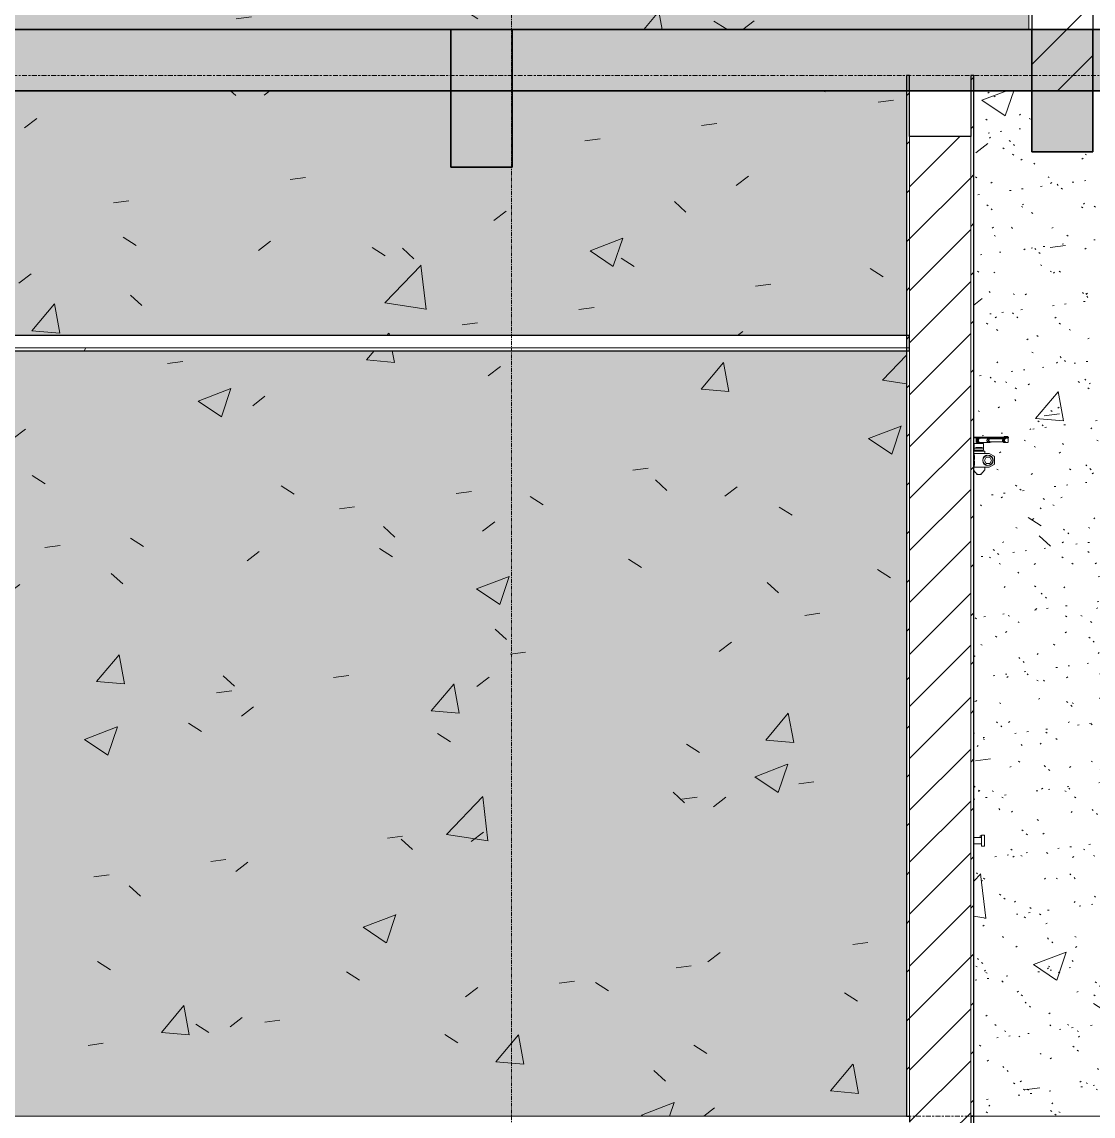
# Model space of a CAD drawing. Header units: millimetres. Extents: x 1240 to 198004, y -7796 to 35300.
# Drawn here: x 166264 to 169764, y 26000 to 29575 of the extents above; entities that cross this region are included whole.
import ezdxf

# ---------------------------------------------------------------- set-up
doc = ezdxf.new("R2010")
doc.units = ezdxf.units.MM
doc.linetypes.add('Centre', pattern=[31.75, 6.35, -4.7625, 15.875, -4.7625])
doc.linetypes.add('Grid Line', pattern=[22.225, 12.7, -3.175, 3.175, -3.175])
for name, color, linetype, lineweight in [('0-2', 50, 'Continuous', 5), ('A-CLNG', 13, 'Continuous', 9), ('A-CLNG-1', 13, 'Continuous', 25), ('A-CLNG-PATT-1', 13, 'Continuous', 9), ('A-DOOR', 31, 'Continuous', 9), ('A-FLOR-1', 10, 'Continuous', 35), ('A-FLOR-LEVL-2', 51, 'Centre', 9), ('A-FLOR-PATT-1', 7, 'Continuous', 9), ('A-WALL', 113, 'Continuous', 9), ('A-WALL-1', 113, 'Continuous', 25), ('A-WALL-PATT-4', 111, 'Continuous', 9), ('I-WALL', 2, 'Continuous', 9), ('I-WALL-2', 2, 'Continuous', 25), ('S-BEAM-1', 12, 'Continuous', 5), ('S-BEAM-2', 10, 'Continuous', 35), ('S-GRID-1', 1, 'Grid Line', 9)]:
    doc.layers.add(name, color=color, linetype=linetype, lineweight=lineweight)
pattern_1 = [(45, (196301.1, 0), (-84.8528, 84.8528), [])]
pattern_2 = [(50, (196301.1, 0), (1093.104, -95.634), [114.3, -1257.3]), (355, (196301.1, 0), (-211.457, 1146.34), [91.44, -1005.84]), (100.451, (196392.2, -8), (881.656, 1050.7), [97.14, -1068.54]), (46.184, (196301.1, 304.8), (1626.475, -252.257), [171.45, -1885.95]), (96.636, (196436.6, 283.8), (1424.416, 1484.565), [145.71, -1602.81]), (351.184, (196301.1, 304.8), (1424.43, 1484.55), [137.16, -1508.76]), (21, (196453.5, 228.6), (909.686, -613.591), [114.3, -1257.3]), (326, (196453.5, 228.6), (370.812, 1105.13), [91.44, -1005.84]), (71.451, (196529.3, 177.5), (1280.503, 491.528), [97.14, -1068.54]), (37.5, (196301.1, 0), (18.5313, 507.3303), [50.292, -943.356, 50.292, -970.788, -1009.65]), (37.5, (196301.1, 0), (18.5313, 507.3303), [-2014.728, 50.292, -959.358]), (7.5, (196301.1, 0), (400.918, 601.0836), [50.292, -531.876, 50.292, -920.496, -384.81]), (7.5, (196301.1, 0), (400.918, 601.0836), [-1552.956, 50.292, -334.518]), (327.5, (195961.25, 0), (813.545, -34.3737), [50.292, -330.708, 50.292, -1138.428, -1577.34]), (327.5, (195961.25, 0), (813.545, -34.3737), [-1569.72, 50.292, -1527.048]), (317.5, (195808.85, 0), (888.775, 152.56), [50.292, -445.008, 50.292, -739.14, -1120.14]), (317.5, (195808.85, 0), (888.775, 152.56), [-1284.732, 50.292, -1069.848])]
pattern_3 = [(37.5, (196301.1, 0), (-4.79953, 146.8239), [5.029, -110.795, 5.029, -124.511, -123.825]), (37.5, (196301.1, 0), (-4.79953, 146.8239), [-245.364, 5.029, -118.796]), (7.5, (196301.1, 0), (134.8574, 215.0472), [5.029, -57.455, 5.029, -99.365, -40.005]), (7.5, (196301.1, 0), (134.8574, 215.0472), [-166.878, 5.029, -34.976]), (327.5, (196207.37, 0), (237.29776, 0.4316), [5.029, -33.071, 5.029, -132.131, -179.07]), (327.5, (196207.37, 0), (237.29776, 0.4316), [-175.26, 5.029, -174.041]), (317.5, (196207.37, 0), (229.0671, 66.8792), [5.029, -14.021, 5.029, -84.887, -102.87]), (317.5, (196207.37, 0), (229.0671, 66.8792), [-108.966, 5.029, -97.841])]
pattern_4 = [(45, (196301.1, 0), (-79.5495, 79.5495), [])]

# ---------------------------------------------------------------- blocks, each defined once
blk = doc.blocks.new('NCV_TKTC_KET CAU_rvt-2-TKCS_MẶT ĐỨNG NỘI KHU 2')
at = {"layer": 'A-FLOR-PATT-1'}
blk.add_hatch(color=256, dxfattribs=at).paths.add_polyline_path([(-23337.4, 29350), (-23337.4, 29550), (-33537.4, 29550), (-33537.4, 29350), (-23540.7, 29350)])
at = {"layer": 'S-BEAM-1'}
for points in [[(-28435.3, 29100), (-28435.3, 29550), (-28635.3, 29550), (-28635.3, 29100)], [(-26537.4, 29150), (-26537.4, 29550), (-26737.4, 29550), (-26737.4, 29150)]]:
    blk.add_hatch(color=256, dxfattribs=at).paths.add_polyline_path(points)
at = {"layer": 'A-FLOR-1'}
for p, q in [((-23337.4, 29550), (-33537.4, 29550)), ((-33537.4, 29350), (-23337.4, 29350))]:
    blk.add_line(p, q, dxfattribs=at)
at = {"layer": 'S-BEAM-2'}
for p, q in [((-28435.3, 29550), (-28635.3, 29550)), ((-28635.3, 29550), (-28635.3, 29100)), ((-28435.3, 29100), (-28435.3, 29550)), ((-26537.4, 29550), (-26737.4, 29550)), ((-26737.4, 29550), (-26737.4, 29150)), ((-26537.4, 29150), (-26537.4, 29550)), ((-26737.4, 29150), (-26537.4, 29150)), ((-28635.3, 29100), (-28435.3, 29100))]:
    blk.add_line(p, q, dxfattribs=at)
blk = doc.blocks.new('FD_01 - FD_01-1200x2200mm-V374-TKCS_MẶT ĐỨNG NỘI KHU 2')
at = {"layer": 'A-DOOR'}
for p, q in [((-26926.9, 11218.5), (-26901.6, 11218.5)), ((-26926.9, 11215.5), (-26901.6, 11215.5)), ((-26895.4, 11198), (-26925.4, 11198)), ((-26925.4, 11184.6), (-26925.4, 11192.9)), ((-26915.5, 11198), (-26921.3, 11198)), ((-26918.5, 11214), (-26918.5, 11201)), ((-26916.4, 11214.5), (-26918.4, 11214.5)), ((-26918.4, 11214.5), (-26916.4, 11214.5)), ((-26917.7, 11214), (-26914.3, 11214)), ((-26914.3, 11201), (-26917.7, 11201)), ((-26850.4, 11214.5), (-26916.4, 11214.5)), ((-26916, 11214), (-26916, 11198)), ((-26909, 11198), (-26916, 11198)), ((-26916, 11198), (-26915.8, 11198)), ((-26914.8, 11214), (-26914.8, 11197.7)), ((-26914.4, 11198), (-26914.8, 11198)), ((-26914.8, 11198), (-26909.3, 11198)), ((-26914.3, 11214), (-26912.4, 11214)), ((-26914.3, 11214), (-26914.3, 11201)), ((-26912.4, 11201), (-26914.3, 11201)), ((-26912.6, 11214), (-26913.9, 11214)), ((-26913.9, 11201), (-26912.6, 11201)), ((-26913.8, 11214), (-26912.6, 11214)), ((-26912.6, 11214), (-26912.6, 11201)), ((-26912.6, 11214), (-26908.6, 11214)), ((-26912.6, 11214), (-26912.6, 11201)), ((-26908.6, 11201), (-26912.6, 11201)), ((-26912.4, 11214), (-26910.4, 11214)), ((-26910.4, 11201), (-26912.4, 11201)), ((-26909.3, 11198), (-26906.1, 11198)), ((-26905, 11198), (-26909, 11198)), ((-26906.6, 11198), (-26905.7, 11198)), ((-26906.1, 11198), (-26906.6, 11198)), ((-26906.2, 11197.7), (-26906.2, 11200.7)), ((-26905.4, 11200.5), (-26877.3, 11200.5)), ((-26899.6, 11198), (-26905.4, 11198)), ((-26905.1, 11198), (-26905, 11198)), ((-26905, 11198), (-26905, 11200.7)), ((-26901.6, 11218.5), (-26900.4, 11218.5)), ((-26901.6, 11215.5), (-26900.4, 11215.5)), ((-26900.9, 11218.5), (-26901.5, 11218.5)), ((-26901.5, 11218.5), (-26900.9, 11218.5)), ((-26901.5, 11215.5), (-26900.9, 11215.5)), ((-26900.9, 11215.5), (-26901.5, 11215.5)), ((-26900.4, 11218.5), (-26874.8, 11218.5)), ((-26900.4, 11215.5), (-26874.8, 11215.5)), ((-26895.4, 11192.9), (-26895.4, 11184.6)), ((-26872.6, 11213.5), (-26877.3, 11213.5)), ((-26877.3, 11201.5), (-26872.6, 11201.5)), ((-26874.8, 11218.5), (-26873.8, 11218.5)), ((-26874.8, 11215.5), (-26873.8, 11215.5)), ((-26873.8, 11218.5), (-26823.2, 11218.5)), ((-26873.8, 11215.5), (-26823.2, 11215.5)), ((-26822.6, 11212.5), (-26872.6, 11212.5)), ((-26872.6, 11202.5), (-26822.6, 11202.5)), ((-26850.4, 11214.5), (-26848.4, 11214.5)), ((-26848.4, 11214.5), (-26850.4, 11214.5)), ((-26830.3, 11211.5), (-26828.4, 11211.5)), ((-26830.3, 11203.5), (-26830.3, 11211.5)), ((-26828.4, 11203.5), (-26830.3, 11203.5)), ((-26828.6, 11214.5), (-26827, 11214.5)), ((-26827, 11200.5), (-26828.6, 11200.5)), ((-26828.4, 11211.5), (-26828.1, 11211.5)), ((-26828.1, 11203.5), (-26828.4, 11203.5)), ((-26827.6, 11214.5), (-26827.6, 11200.5)), ((-26827, 11214.5), (-26827.6, 11214.5)), ((-26827.6, 11214.5), (-26819.4, 11214.5)), ((-26827.1, 11220.3), (-26827.1, 11218.5)), ((-26827.1, 11220.3), (-26815.1, 11220.3)), ((-26815.1, 11220.3), (-26827.1, 11220.3)), ((-26827, 11200.5), (-26827, 11214.5)), ((-26819.4, 11200.5), (-26827, 11200.5)), ((-26826.4, 11211.5), (-26826.4, 11209.5)), ((-26826.4, 11207.2), (-26826.4, 11204.8)), ((-26826.1, 11215.5), (-26826.1, 11214.5)), ((-26821.1, 11218.5), (-26823.6, 11218.5)), ((-26823.6, 11218.5), (-26821.1, 11218.5)), ((-26823.6, 11215.5), (-26821.1, 11215.5)), ((-26821.1, 11215.5), (-26823.6, 11215.5)), ((-26823.6, 11215.5), (-26821.1, 11215.5)), ((-26821.1, 11215.5), (-26823.6, 11215.5)), ((-26823.2, 11218.5), (-26821.6, 11218.5)), ((-26821.6, 11218.5), (-26823.2, 11218.5)), ((-26821.6, 11215.5), (-26823.2, 11215.5)), ((-26823.2, 11215.5), (-26821.6, 11215.5)), ((-26822.7, 11218.5), (-26821.1, 11218.5)), ((-26821.1, 11218.5), (-26822.7, 11218.5)), ((-26821.6, 11218.5), (-26813.9, 11218.5)), ((-26821.6, 11215.5), (-26813.9, 11215.5)), ((-26819.4, 11214.5), (-26815.2, 11214.5)), ((-26815.4, 11200.5), (-26819.4, 11200.5)), ((-26816.1, 11214.5), (-26816.1, 11215.5)), ((-26815.1, 11218.5), (-26815.1, 11220.3)), ((-26814.6, 11200.5), (-26814.6, 11214.5)), ((-26813.9, 11218.5), (-26813.9, 11218.5)), ((-26813.9, 11215.5), (-26813.9, 11215.5)), ((-26813.5, 11215.5), (-26813.5, 11218.5)), ((-26926.9, 11172), (-26904.9, 11172)), ((-26923.8, 11165), (-26926.9, 11165)), ((-26925.6, 11123), (-26925.6, 11162)), ((-26925.4, 11176), (-26925.4, 11182)), ((-26925.4, 11182), (-26910.4, 11182)), ((-26910.4, 11176), (-26925.4, 11176)), ((-26925.3, 11165), (-26924.3, 11165)), ((-26924.3, 11165), (-26921.3, 11165)), ((-26921.3, 11165), (-26877.1, 11165)), ((-26920, 11184), (-26917.3, 11184)), ((-26920, 11184), (-26920, 11182)), ((-26920, 11176), (-26920, 11174)), ((-26918.6, 11174), (-26920, 11174)), ((-26918.9, 11174), (-26918.9, 11172)), ((-26918.6, 11174), (-26918.9, 11174)), ((-26918.9, 11174), (-26916.3, 11174)), ((-26912.3, 11174), (-26918.6, 11174)), ((-26917.3, 11174), (-26918.6, 11174)), ((-26917.3, 11184), (-26907.2, 11184)), ((-26917.3, 11184), (-26917.3, 11182)), ((-26917.3, 11176), (-26917.3, 11174)), ((-26912.3, 11174), (-26917.3, 11174)), ((-26916.3, 11174), (-26912.3, 11174)), ((-26912.3, 11174), (-26907.6, 11174)), ((-26907.6, 11174), (-26912.3, 11174)), ((-26907.2, 11174), (-26912.3, 11174)), ((-26910.4, 11182), (-26895.4, 11182)), ((-26895.4, 11176), (-26910.4, 11176)), ((-26907.6, 11174), (-26903.6, 11174)), ((-26903.6, 11174), (-26907.6, 11174)), ((-26907.2, 11184), (-26899.9, 11184)), ((-26907.2, 11184), (-26907.2, 11182)), ((-26907.2, 11176), (-26907.2, 11174)), ((-26903.6, 11174), (-26907.2, 11174)), ((-26904.9, 11172), (-26890.4, 11172)), ((-26899.9, 11174), (-26903.6, 11174)), ((-26902.1, 11174), (-26901.2, 11174)), ((-26900.9, 11174), (-26902.1, 11174)), ((-26901.2, 11174), (-26900.9, 11174)), ((-26900.9, 11172), (-26900.9, 11174)), ((-26899.9, 11184), (-26899.9, 11182)), ((-26899.9, 11176), (-26899.9, 11174)), ((-26895.4, 11182), (-26895.4, 11176)), ((-26890.4, 11172), (-26891.1, 11172)), ((-26890.4, 11165), (-26890.4, 11172)), ((-26876.1, 11164.7), (-26860.6, 11156.1)), ((-26859.6, 11154.3), (-26859.6, 11130.7)), ((-26926.8, 11120), (-26923.7, 11120)), ((-26924.3, 11120), (-26925.3, 11120)), ((-26921.3, 11120), (-26924.3, 11120)), ((-26877.1, 11120), (-26921.3, 11120)), ((-26892.1, 11142.5), (-26886.4, 11152.5)), ((-26886.4, 11132.5), (-26892.1, 11142.5)), ((-26890.4, 11112.4), (-26890.4, 11120)), ((-26886.4, 11152.5), (-26874.8, 11152.5)), ((-26874.8, 11132.5), (-26886.4, 11132.5)), ((-26860.6, 11128.9), (-26876.1, 11120.3)), ((-26874.8, 11152.5), (-26869, 11142.5)), ((-26869, 11142.5), (-26874.8, 11132.5)), ((-26926.9, 11109), (-26916.2, 11096.3)), ((-26915.5, 11097), (-26913.6, 11097)), ((-26913.6, 11097), (-26915.5, 11097)), ((-26906.4, 11096), (-26913.4, 11096)), ((-26913.4, 11096), (-26906.4, 11096)), ((-26906.3, 11097), (-26904.4, 11097)), ((-26904.4, 11097), (-26906.3, 11097)), ((-26903.7, 11096.3), (-26890.7, 11111.7)), ((-26901.9, 9910), (-26926.9, 9910)), ((-26891.9, 9917.5), (-26901.9, 9917.5)), ((-26901.9, 9900), (-26901.9, 9917.5)), ((-26901.9, 9917.5), (-26891.9, 9917.5)), ((-26891.9, 9917.5), (-26891.9, 9900)), ((-26926.9, 9890), (-26901.9, 9890)), ((-26901.9, 9882.5), (-26901.9, 9900)), ((-26901.9, 9882.5), (-26891.9, 9882.5)), ((-26901.9, 9882.5), (-26891.9, 9882.5)), ((-26891.9, 9900), (-26891.9, 9882.5))]:
    blk.add_line(p, q, dxfattribs=at)
at = {"layer": 'A-DOOR', "flags": 128}
for points in [[(-26832.9, 11207.5), (-26832.8, 11208.3), (-26832.6, 11209), (-26832.2, 11209.7), (-26831.7, 11210.4), (-26831, 11211), (-26830.3, 11211.5)], [(-26830.3, 11203.5), (-26831, 11204), (-26831.7, 11204.6), (-26832.2, 11205.3), (-26832.6, 11206), (-26832.8, 11206.7), (-26832.9, 11207.5)], [(-26925.3, 11165), (-26925.4, 11164.9), (-26925.4, 11164.7), (-26925.5, 11164.3), (-26925.5, 11163.9), (-26925.6, 11163.3), (-26925.6, 11162.7), (-26925.6, 11162)], [(-26925.6, 11162), (-26925.6, 11162.7), (-26925.6, 11163.3), (-26925.5, 11163.9), (-26925.5, 11164.3), (-26925.4, 11164.7), (-26925.4, 11164.9)], [(-26925.4, 11120.1), (-26925.4, 11120.3), (-26925.5, 11120.7), (-26925.5, 11121.1), (-26925.6, 11121.7), (-26925.6, 11122.3), (-26925.6, 11123)], [(-26925.6, 11123), (-26925.6, 11122.3), (-26925.6, 11121.7), (-26925.5, 11121.1), (-26925.5, 11120.7), (-26925.4, 11120.3), (-26925.4, 11120.1), (-26925.3, 11120)], [(-26915.5, 11096), (-26915.5, 11096), (-26915.6, 11096), (-26915.6, 11096), (-26915.7, 11096), (-26915.7, 11096), (-26915.7, 11096), (-26915.8, 11096), (-26915.8, 11096), (-26915.8, 11096.1), (-26915.9, 11096.1), (-26915.9, 11096.1), (-26915.9, 11096.1), (-26916, 11096.1), (-26916, 11096.1), (-26916, 11096.2), (-26916.1, 11096.2), (-26916.1, 11096.2), (-26916.1, 11096.2), (-26916.1, 11096.3), (-26916.2, 11096.3), (-26916.2, 11096.3), (-26916.2, 11096.3)], [(-26904.4, 11096), (-26904.4, 11096), (-26904.4, 11096), (-26904.4, 11096), (-26904.4, 11096), (-26904.5, 11096), (-26904.5, 11096), (-26904.6, 11096), (-26904.6, 11096), (-26904.7, 11096), (-26904.8, 11096), (-26904.9, 11096), (-26905, 11096), (-26905.1, 11096), (-26905.2, 11096), (-26905.3, 11096), (-26905.5, 11096), (-26905.6, 11096), (-26905.7, 11096), (-26905.9, 11096), (-26906.1, 11096), (-26906.2, 11096), (-26906.4, 11096), (-26906.6, 11096), (-26906.7, 11096), (-26906.9, 11096), (-26907.1, 11096), (-26907.3, 11096), (-26907.5, 11096), (-26907.7, 11096), (-26907.9, 11096), (-26908.1, 11096), (-26908.3, 11096), (-26908.6, 11096), (-26908.8, 11096), (-26909, 11096), (-26909.2, 11096), (-26909.4, 11096), (-26909.7, 11096), (-26909.9, 11096), (-26910.1, 11096), (-26910.3, 11096), (-26910.5, 11096), (-26910.8, 11096), (-26911, 11096), (-26911.2, 11096), (-26911.4, 11096), (-26911.6, 11096), (-26911.8, 11096), (-26912.1, 11096), (-26912.3, 11096), (-26912.5, 11096), (-26912.7, 11096), (-26912.8, 11096), (-26913, 11096), (-26913.2, 11096), (-26913.4, 11096), (-26913.6, 11096), (-26913.7, 11096), (-26913.9, 11096), (-26914, 11096), (-26914.2, 11096), (-26914.3, 11096), (-26914.5, 11096), (-26914.6, 11096), (-26914.7, 11096), (-26914.8, 11096), (-26914.9, 11096), (-26915, 11096), (-26915.1, 11096), (-26915.2, 11096), (-26915.3, 11096), (-26915.3, 11096), (-26915.4, 11096), (-26915.4, 11096), (-26915.5, 11096), (-26915.5, 11096), (-26915.5, 11096), (-26915.5, 11096)], [(-26915.5, 11096), (-26915.5, 11096), (-26915.5, 11096), (-26915.5, 11096), (-26915.4, 11096), (-26915.4, 11096), (-26915.4, 11096), (-26915.3, 11096), (-26915.2, 11096), (-26915.2, 11096), (-26915.1, 11096), (-26915, 11096), (-26914.9, 11096), (-26914.8, 11096), (-26914.7, 11096), (-26914.5, 11096), (-26914.4, 11096), (-26914.3, 11096), (-26914.1, 11096), (-26914, 11096), (-26913.8, 11096), (-26913.7, 11096), (-26913.5, 11096), (-26913.3, 11096), (-26913.1, 11096), (-26912.9, 11096), (-26912.8, 11096), (-26912.6, 11096), (-26912.4, 11096), (-26912.2, 11096), (-26912, 11096), (-26911.7, 11096), (-26911.5, 11096), (-26911.3, 11096), (-26911.1, 11096), (-26910.9, 11096), (-26910.7, 11096), (-26910.4, 11096), (-26910.2, 11096), (-26910, 11096), (-26909.8, 11096), (-26909.6, 11096), (-26909.3, 11096), (-26909.1, 11096), (-26908.9, 11096), (-26908.7, 11096), (-26908.5, 11096), (-26908.2, 11096), (-26908, 11096), (-26907.8, 11096), (-26907.6, 11096), (-26907.4, 11096), (-26907.2, 11096), (-26907, 11096), (-26906.8, 11096), (-26906.7, 11096), (-26906.5, 11096), (-26906.3, 11096), (-26906.1, 11096), (-26906, 11096), (-26905.8, 11096), (-26905.7, 11096), (-26905.5, 11096), (-26905.4, 11096), (-26905.3, 11096), (-26905.2, 11096), (-26905, 11096), (-26904.9, 11096), (-26904.8, 11096), (-26904.8, 11096), (-26904.7, 11096), (-26904.6, 11096), (-26904.6, 11096), (-26904.5, 11096), (-26904.5, 11096), (-26904.4, 11096), (-26904.4, 11096), (-26904.4, 11096), (-26904.4, 11096)], [(-26903.7, 11096.3), (-26903.7, 11096.3), (-26903.7, 11096.3), (-26903.7, 11096.2), (-26903.8, 11096.2), (-26903.8, 11096.2), (-26903.8, 11096.2), (-26903.9, 11096.2), (-26903.9, 11096.1), (-26903.9, 11096.1), (-26903.9, 11096.1), (-26904, 11096.1), (-26904, 11096.1), (-26904, 11096.1), (-26904.1, 11096), (-26904.1, 11096), (-26904.2, 11096), (-26904.2, 11096), (-26904.2, 11096), (-26904.3, 11096), (-26904.3, 11096), (-26904.3, 11096), (-26904.4, 11096)], [(-26890.4, 11112.4), (-26890.4, 11112.4), (-26890.4, 11112.3), (-26890.4, 11112.3), (-26890.5, 11112.2), (-26890.5, 11112.2), (-26890.5, 11112.1), (-26890.5, 11112.1), (-26890.5, 11112.1), (-26890.5, 11112), (-26890.5, 11112), (-26890.5, 11111.9), (-26890.6, 11111.9), (-26890.6, 11111.9), (-26890.6, 11111.8), (-26890.6, 11111.8), (-26890.7, 11111.7), (-26890.7, 11111.7), (-26890.7, 11111.7)]]:
    blk.add_lwpolyline(points, dxfattribs=at)
at = {"layer": 'A-DOOR'}
for centre, radius, start, end in [((-26880.6, 11142.5), 17, 0, 180), ((-26880.6, 11142.5), 16.5, 0, 180), ((-26880.6, 11142.5), 17, 105, 120), ((-26877.1, 11163), 2, 60.8025, 90), ((-26861.6, 11154.3), 2, 0, 60.8025), ((-26880.6, 11142.5), 17, 180, 0), ((-26880.6, 11142.5), 16.5, 180, 0), ((-26880.6, 11142.5), 17, 240, 255), ((-26877.1, 11122), 2, 270, 299.1975), ((-26861.6, 11130.7), 2, 299.1975, 0)]:
    blk.add_arc(centre, radius, start, end, dxfattribs=at)
for centre, major_axis, ratio, start_param, end_param in [((-26925.4, 11186), (0, 12), 0.000349, 5.323254, 6.283185), ((-26912.7, 11207.5), (0, 2.5), 0.259156, 4.712389, 7.853982), ((-26912.7, 11207.5), (0, 2.5), 0.259156, 1.570796, 4.712389), ((-26912.9, 11207.5), (0, 6.79), 0.259156, 5.224283, 5.992125), ((-26912.9, 11207.5), (0, 6.79), 0.259156, 3.432653, 4.200495), ((-26910.9, 11207.5), (0, 6.79), 0.259156, 5.736177, 5.992125), ((-26910.9, 11207.5), (0, 6.79), 0.259156, 3.432653, 3.688601), ((-26905.4, 11207.5), (0, 7), 0.965835, 6.029595, 6.790365), ((-26905.4, 11207.5), (0, 7), 0.965835, 2.634413, 3.395183), ((-26895.4, 11186), (0, 12), 0.000349, 5.323254, 6.283185), ((-26877.3, 11207.5), (0, 7), 0.965835, 0.261799, 1.570796), ((-26877.3, 11207.5), (0, 7), 0.965835, 1.570796, 3.926991), ((-26877.3, 11207.5), (0, 6), 0.965835, 5.759587, 7.853982), ((-26877.3, 11207.5), (0, 6), 0.965835, 1.570796, 3.665191), ((-26872.6, 11207.5), (0, 6), 0.965835, 5.759587, 7.853982), ((-26872.6, 11207.5), (0, 6), 0.965835, 1.570796, 3.665191), ((-26872.6, 11207.5), (0, 5), 0.965835, 6.021386, 7.853982), ((-26872.6, 11207.5), (0, 5), 0.965835, 1.570796, 3.403392), ((-26877.3, 11207.5), (0, 7), 0.965835, 5.497787, 6.021386), ((-26828.6, 11207.5), (0, 7), 0.259156, 0, 1.570796), ((-26828.6, 11207.5), (0, 7), 0.259156, 1.570796, 3.141593), ((-26829.1, 11207.5), (0, 2.5), 0.259156, 4.712389, 7.853982), ((-26829.1, 11207.5), (0, 2.5), 0.259156, 1.570796, 4.712389), ((-26823.5, 11207.5), (0, 5), 0.965835, 0.65038, 0.880484), ((-26823.5, 11207.5), (0, 5), 0.965835, 2.261108, 2.491212), ((-26826.6, 11207.5), (0, 7), 0.259156, 0, 0.261799), ((-26826.6, 11207.5), (0, 7), 0.259156, 2.879793, 3.141593), ((-26827.2, 11207.5), (0, 2.5), 0.259156, 5.759587, 6.021386), ((-26827.2, 11207.5), (0, 2.5), 0.259156, 5.759587, 6.021386), ((-26827.2, 11207.5), (0, 2.5), 0.259156, 3.403392, 4.45059), ((-26827.2, 11207.5), (0, 2.5), 0.259156, 3.403392, 4.45059), ((-26925.4, 11188), (0, 6), 0.000349, 2.181662, 3.141593), ((-26895.4, 11188), (0, 6), 0.000349, 2.181662, 3.141593)]:
    blk.add_ellipse(centre, major_axis=major_axis, ratio=ratio, start_param=start_param, end_param=end_param, dxfattribs=at)
for points, knots in [([(-26908.6, 11213.6), (-26908.8, 11213.5), (-26909.2, 11213.2), (-26909.6, 11212.8), (-26909.9, 11212.5), (-26910.1, 11212.3), (-26910.3, 11212), (-26910.4, 11211.8), (-26910.5, 11211.7), (-26910.6, 11211.5), (-26910.7, 11211.3), (-26910.8, 11211.1), (-26911, 11210.8), (-26911, 11210.6), (-26911.1, 11210.4), (-26911.2, 11210.3), (-26911.2, 11210), (-26911.3, 11209.8), (-26911.4, 11209.4), (-26911.5, 11209), (-26911.5, 11208.7), (-26911.6, 11208.2), (-26911.6, 11207.8), (-26911.6, 11207.5)], [0, 0, 0, 0, 0.1, 0.2, 0.25, 0.3, 0.35, 0.375, 0.4, 0.425, 0.45, 0.5, 0.55, 0.575, 0.6, 0.625, 0.65, 0.7, 0.75, 0.8, 0.85, 0.9, 1, 1, 1, 1]), ([(-26911.6, 11207.5), (-26911.6, 11207.2), (-26911.6, 11206.8), (-26911.5, 11206.3), (-26911.5, 11206), (-26911.4, 11205.6), (-26911.3, 11205.2), (-26911.2, 11205), (-26911.2, 11204.7), (-26911.1, 11204.6), (-26911, 11204.4), (-26911, 11204.2), (-26910.8, 11203.9), (-26910.7, 11203.7), (-26910.6, 11203.5), (-26910.5, 11203.3), (-26910.4, 11203.2), (-26910.3, 11203), (-26910.1, 11202.7), (-26909.9, 11202.5), (-26909.6, 11202.2), (-26909.2, 11201.8), (-26908.8, 11201.5), (-26908.6, 11201.4)], [0, 0, 0, 0, 0.1, 0.15, 0.2, 0.25, 0.3, 0.35, 0.375, 0.4, 0.425, 0.45, 0.5, 0.55, 0.575, 0.6, 0.625, 0.65, 0.7, 0.75, 0.8, 0.9, 1, 1, 1, 1]), ([(-26924.3, 11154.9), (-26924.3, 11156), (-26924.4, 11157.3), (-26924.6, 11158.4), (-26924.8, 11158.7), (-26924.9, 11158.5), (-26925.1, 11157.9), (-26925.2, 11156.9), (-26925.3, 11155.5), (-26925.4, 11153.8), (-26925.4, 11152.6), (-26925.4, 11152)], [0, 0, 0, 0, 0.2, 0.3, 0.4, 0.5, 0.6, 0.7, 0.8, 0.9, 1, 1, 1, 1]), ([(-26925.4, 11152), (-26925.4, 11153.2), (-26925.3, 11155), (-26925.2, 11156.9), (-26925.1, 11157.9), (-26924.9, 11158.5), (-26924.8, 11158.7), (-26924.6, 11158.4), (-26924.5, 11157.6), (-26924.3, 11156.4), (-26924.3, 11155.4), (-26924.3, 11154.9)], [0, 0, 0, 0, 0.2, 0.3, 0.4, 0.5, 0.6, 0.7, 0.8, 0.9, 1, 1, 1, 1]), ([(-26925.4, 11152), (-26925.4, 11150.8), (-26925.3, 11149), (-26925.2, 11147.1), (-26925.1, 11146.1), (-26924.9, 11145.5), (-26924.8, 11145.3), (-26924.6, 11145.6), (-26924.5, 11146.4), (-26924.3, 11147.6), (-26924.3, 11148.6), (-26924.3, 11149.1)], [0, 0, 0, 0, 0.2, 0.3, 0.4, 0.5, 0.6, 0.7, 0.8, 0.9, 1, 1, 1, 1]), ([(-26924.3, 11149.1), (-26924.3, 11148), (-26924.4, 11146.7), (-26924.6, 11145.6), (-26924.8, 11145.3), (-26924.9, 11145.5), (-26925.1, 11146.1), (-26925.2, 11147.1), (-26925.3, 11148.5), (-26925.4, 11150.2), (-26925.4, 11151.4), (-26925.4, 11152)], [0, 0, 0, 0, 0.2, 0.3, 0.4, 0.5, 0.6, 0.7, 0.8, 0.9, 1, 1, 1, 1]), ([(-26924.3, 11135.9), (-26924.3, 11137), (-26924.4, 11138.3), (-26924.6, 11139.4), (-26924.8, 11139.7), (-26924.9, 11139.5), (-26925.1, 11138.9), (-26925.2, 11137.9), (-26925.3, 11136.5), (-26925.4, 11134.8), (-26925.4, 11133.6), (-26925.4, 11133)], [0, 0, 0, 0, 0.2, 0.3, 0.4, 0.5, 0.6, 0.7, 0.8, 0.9, 1, 1, 1, 1]), ([(-26925.4, 11133), (-26925.4, 11134.2), (-26925.3, 11136), (-26925.2, 11137.9), (-26925.1, 11138.9), (-26924.9, 11139.5), (-26924.8, 11139.7), (-26924.6, 11139.4), (-26924.5, 11138.6), (-26924.3, 11137.4), (-26924.3, 11136.4), (-26924.3, 11135.9)], [0, 0, 0, 0, 0.2, 0.3, 0.4, 0.5, 0.6, 0.7, 0.8, 0.9, 1, 1, 1, 1]), ([(-26925.4, 11133), (-26925.4, 11131.8), (-26925.3, 11130), (-26925.2, 11128.1), (-26925.1, 11127.1), (-26924.9, 11126.5), (-26924.8, 11126.3), (-26924.6, 11126.6), (-26924.5, 11127.4), (-26924.3, 11128.6), (-26924.3, 11129.6), (-26924.3, 11130.1)], [0, 0, 0, 0, 0.2, 0.3, 0.4, 0.5, 0.6, 0.7, 0.8, 0.9, 1, 1, 1, 1]), ([(-26924.3, 11130.1), (-26924.3, 11129), (-26924.4, 11127.7), (-26924.6, 11126.6), (-26924.8, 11126.3), (-26924.9, 11126.5), (-26925.1, 11127.1), (-26925.2, 11128.1), (-26925.3, 11129.5), (-26925.4, 11131.2), (-26925.4, 11132.4), (-26925.4, 11133)], [0, 0, 0, 0, 0.2, 0.3, 0.4, 0.5, 0.6, 0.7, 0.8, 0.9, 1, 1, 1, 1])]:
    blk.add_open_spline(points, degree=3, knots=knots, dxfattribs=at)
for points in [[(-26924.2, 11153.5), (-26924.2, 11154), (-26924.2, 11154.4), (-26924.3, 11154.9)], [(-26924.3, 11154.9), (-26924.2, 11154.4), (-26924.2, 11153.5), (-26924.1, 11152.5), (-26924.1, 11152)], [(-26924.1, 11152), (-26924.1, 11151.5), (-26924.2, 11150.5), (-26924.2, 11149.6), (-26924.3, 11149.1)], [(-26924.3, 11149.1), (-26924.2, 11149.6), (-26924.2, 11150), (-26924.2, 11150.5)], [(-26924.2, 11134.5), (-26924.2, 11135), (-26924.2, 11135.4), (-26924.3, 11135.9)], [(-26924.3, 11135.9), (-26924.2, 11135.4), (-26924.2, 11134.5), (-26924.1, 11133.5), (-26924.1, 11133)], [(-26924.1, 11133), (-26924.1, 11132.5), (-26924.2, 11131.5), (-26924.2, 11130.6), (-26924.3, 11130.1)], [(-26924.3, 11130.1), (-26924.2, 11130.6), (-26924.2, 11131), (-26924.2, 11131.5)]]:
    blk.add_open_spline(points, degree=3, dxfattribs=at)

msp = doc.modelspace()

# ---------------------------------------------------------------- hatches: boundary and pattern name
at = {"layer": 'A-CLNG-PATT-1'}
h = msp.add_hatch(dxfattribs=at)
h.set_pattern_fill('FP_45', color=256, style=0, pattern_type=2)
h.set_pattern_definition([(0, (196301.1, 0), (1219.2, 304.8), [50.292, -864.108, 50.292, -864.108, -4876.8]), (0, (196301.1, 0), (1219.2, 304.8), [-1828.8, 50.292, -1778.508, 50.292, -864.108, -2133.6]), (0, (196301.1, 0), (1219.2, 304.8), [-4572, 50.292, -559.308, 50.292, -1473.708]), (120, (196758.3, 152.4), (-873.5645, 903.4582), [50.292, -864.108, 50.292, -864.108, -4876.8]), (120, (196758.3, 152.4), (-873.5645, 903.4582), [-1828.8, 50.292, -1778.508, 50.292, -864.108, -2133.6]), (120, (196758.3, 152.4), (-873.5645, 903.4582), [-4572, 50.292, -559.308, 50.292, -1473.708]), (240, (196910.7, 762), (-345.6355, -1208.2582), [50.292, -864.108, 50.292, -864.108, -4876.8]), (240, (196910.7, 762), (-345.6355, -1208.2582), [-1828.8, 50.292, -1778.508, 50.292, -864.108, -2133.6]), (240, (196910.7, 762), (-345.6355, -1208.2582), [-4572, 50.292, -559.308, 50.292, -1473.708])])
h.paths.add_polyline_path([(168921.7, 28500), (169164.2, 28500), (169164.2, 28510), (161841.2, 28510), (161841.2, 28500), (167642.1, 28500)])
h.paths.add_polyline_path([(151964.1, 28500), (152886.3, 28500), (152886.3, 28510), (151964.1, 28510)])
h.paths.add_polyline_path([(153041.2, 28500), (155086.3, 28500), (155086.3, 28510), (153041.2, 28510)])
h.paths.add_polyline_path([(155241.2, 28500), (157286.3, 28500), (157286.3, 28510), (155241.2, 28510)])
h.paths.add_polyline_path([(161564.2, 28500), (161686.3, 28500), (161686.3, 28510), (159641.2, 28510), (159641.2, 28500), (161244.3, 28500)])
h.paths.add_polyline_path([(157441.2, 28500), (159486.3, 28500), (159486.3, 28510), (157441.2, 28510)])
at = {"layer": 'A-WALL-PATT-4'}
h = msp.add_hatch(dxfattribs=at)
h.set_pattern_fill('FP_35', color=256, style=0, pattern_type=2)
h.set_pattern_definition(pattern_1)
h.paths.add_polyline_path([(169764.2, 29350), (169764.2, 32700), (169564.2, 32700), (169564.2, 29350)])
h = msp.add_hatch(dxfattribs=at)
h.set_pattern_fill('FP_38', color=256, style=0, pattern_type=2)
h.set_pattern_definition(pattern_2)
h.paths.add_polyline_path([(163311.7, 29550), (169554.2, 29550), (169554.2, 32200), (162964.2, 32200), (162964.7, 29550), (162974.2, 29550)])
h.paths.add_polyline_path([(168374.2, 29600), (168374.2, 31800), (169464.2, 31800), (169464.2, 29600), (168921.7, 29600)])
h = msp.add_hatch(dxfattribs=at)
h.set_pattern_fill('FP_39', color=256, style=0, pattern_type=2)
h.set_pattern_definition(pattern_3)
h.paths.add_polyline_path([(163311.7, 29550), (169554.2, 29550), (169554.2, 32200), (162964.2, 32200), (162964.7, 29550), (162974.2, 29550)])
h.paths.add_polyline_path([(168374.2, 29600), (168374.2, 31800), (169464.2, 31800), (169464.2, 29600), (168921.7, 29600)])
h = msp.add_hatch(dxfattribs=at)
h.set_pattern_fill('FP_53', color=256, style=0, pattern_type=2)
h.set_pattern_definition(pattern_4)
h.paths.add_polyline_path([(169164.2, 26000), (169164.2, 29400), (169154.2, 29400), (169154.2, 26000)])
h = msp.add_hatch(dxfattribs=at)
h.set_pattern_fill('FP_53', color=256, style=0, pattern_type=2)
h.set_pattern_definition(pattern_4)
h.paths.add_polyline_path([(169374.2, 26000), (169374.2, 29400), (169364.2, 29400), (169364.2, 26000)])
h = msp.add_hatch(dxfattribs=at)
h.set_pattern_fill('FP_38', color=256, style=0, pattern_type=2)
h.set_pattern_definition(pattern_2)
h.paths.add_polyline_path([(162764.2, 26000), (169154.2, 26000), (169154.2, 28500), (162764.2, 28500), (162764.2, 28026.9)])
h.paths.add_polyline_path([(168441.7, 28550), (169154.2, 28550), (169154.2, 29350), (167865.8, 29350), (167865.8, 29100), (167665.8, 29100), (167665.8, 29350), (165764.2, 29350), (165764.2, 29100), (165564.2, 29100), (165564.2, 29350), (163764.2, 29350), (163764.2, 29100), (163564.2, 29100), (163564.2, 29350), (163411.4, 29350), (163411.4, 28900), (162764.2, 28900), (162764.2, 28550), (168439.1, 28550)])
h = msp.add_hatch(dxfattribs=at)
h.set_pattern_fill('FP_39', color=256, style=0, pattern_type=2)
h.set_pattern_definition(pattern_3)
h.paths.add_polyline_path([(162764.2, 26000), (169154.2, 26000), (169154.2, 28500), (162764.2, 28500), (162764.2, 28026.9)])
h.paths.add_polyline_path([(168441.7, 28550), (169154.2, 28550), (169154.2, 29350), (167865.8, 29350), (167865.8, 29100), (167665.8, 29100), (167665.8, 29350), (165764.2, 29350), (165764.2, 29100), (165564.2, 29100), (165564.2, 29350), (163764.2, 29350), (163764.2, 29100), (163564.2, 29100), (163564.2, 29350), (163411.4, 29350), (163411.4, 28900), (162764.2, 28900), (162764.2, 28550), (168439.1, 28550)])
h = msp.add_hatch(dxfattribs=at)
h.set_pattern_fill('FP_38', color=256, style=0, pattern_type=2)
h.set_pattern_definition(pattern_2)
h.paths.add_polyline_path([(169424, 28120), (169418.6, 28125.7), (169424.9, 28126), (169424.3, 28121.8)])
h.paths.add_polyline_path([(169561.5, 26000), (170954.2, 26000), (170954.2, 29150), (169765.8, 29150), (169764.2, 29350), (169763.7, 29350), (169763.7, 29150), (169563.7, 29150), (169563.7, 29350), (169374.2, 29350), (169374.2, 28218.5), (169477.9, 28218.5), (169476.9, 28215.5), (169374.2, 28214), (169375.7, 28172), (169410, 28172), (169410, 28165), (169424, 28165), (169406.2, 28151.6), (169404, 28146.3), (169404.2, 28137.9), (169409, 28130.1), (169420.5, 28120), (169410, 28120), (169408.5, 28112.2), (169410, 28111.7), (169409, 28110), (169395.9, 28097), (169384.4, 28098.6), (169374.2, 28109), (169374.2, 26909.7), (169399.2, 26909.7), (169399.2, 26916.9), (169409.2, 26916.9), (169409.2, 26883.1), (169399.2, 26883.1), (169399.2, 26890.3), (169374.2, 26890.3), (169374.2, 26000)])
h.paths.add_polyline_path([(169377, 28120), (169378.4, 28120), (169377, 28146.9), (169375.5, 28165), (169374.2, 28165), (169375.5, 28120)])
h.paths.add_polyline_path([(169424.9, 28158.9), (169416.8, 28159.5), (169424.3, 28163.2), (169424.9, 28159)])
h.paths.add_polyline_path([(169425, 28120.3), (169426.3, 28126.6), (169432.8, 28130.8), (169437, 28138.7), (169436.8, 28147.1), (169432.1, 28154.9), (169424.9, 28160.1), (169426.3, 28164), (169441.5, 28154.3), (169440.5, 28128.9), (169426.3, 28121)])
h.paths.add_polyline_path([(169420.5, 28126), (169412, 28128.4), (169405.8, 28135.3), (169404.1, 28143.1), (169406.4, 28151), (169413.3, 28157.2), (169421.1, 28158.9), (169429.7, 28156.1), (169435.2, 28149.7), (169436.9, 28141.9), (169434.6, 28134), (169427.7, 28127.8), (169421.1, 28126.1)])
h.paths.add_polyline_path([(169397.5, 28174), (169393.6, 28175.9), (169388.8, 28174), (169381.4, 28176), (169375.7, 28176), (169377.3, 28182), (169375.7, 28182), (169375.7, 28197.7), (169386.9, 28198), (169385.2, 28201), (169383.9, 28201), (169385.5, 28214), (169419, 28212.4), (169417.1, 28207.5), (169419.4, 28202.2), (169419, 28200.7), (169405.7, 28200.7), (169405, 28182.2), (169405.7, 28182), (169405, 28176), (169399.2, 28174.9)])
h.paths.add_polyline_path([(169401.5, 28197.7), (169405.7, 28197.7), (169405.7, 28200.7), (169396, 28200), (169396.1, 28197.7)])
h.paths.add_polyline_path([(169470.8, 28203.5), (169425, 28204), (169423.7, 28208.3), (169425.6, 28211.5), (169427.3, 28212.3), (169469.1, 28210), (169468.3, 28206.7), (169470.2, 28204)])
h.paths.add_polyline_path([(169476.9, 28200.5), (169474.6, 28200.5), (169473.3, 28204), (169472.6, 28203.5), (169470.8, 28204.6), (169470.8, 28211.5), (169472.7, 28211), (169474.1, 28209), (169474.9, 28209.6), (169476.1, 28214.5), (169485.5, 28214.5), (169484.2, 28200.5), (169477.4, 28200.5)])
h.paths.add_polyline_path([(169399.5, 28215.5), (169400.7, 28215.5), (169399.5, 28217.5)])
h.paths.add_polyline_path([(169483.2, 28215.5), (169479.5, 28215.5), (169479.5, 28218.5), (169487.2, 28218.5), (169485.5, 28215.5), (169483.3, 28215.5)])
h = msp.add_hatch(dxfattribs=at)
h.set_pattern_fill('FP_39', color=256, style=0, pattern_type=2)
h.set_pattern_definition(pattern_3)
h.paths.add_polyline_path([(169424, 28120), (169418.6, 28125.7), (169424.9, 28126), (169424.3, 28121.8)])
h.paths.add_polyline_path([(169561.5, 26000), (170954.2, 26000), (170954.2, 29150), (169765.8, 29150), (169764.2, 29350), (169763.7, 29350), (169763.7, 29150), (169563.7, 29150), (169563.7, 29350), (169374.2, 29350), (169374.2, 28218.5), (169477.9, 28218.5), (169476.9, 28215.5), (169374.2, 28214), (169375.7, 28172), (169410, 28172), (169410, 28165), (169424, 28165), (169406.2, 28151.6), (169404, 28146.3), (169404.2, 28137.9), (169409, 28130.1), (169420.5, 28120), (169410, 28120), (169408.5, 28112.2), (169410, 28111.7), (169409, 28110), (169395.9, 28097), (169384.4, 28098.6), (169374.2, 28109), (169374.2, 26909.7), (169399.2, 26909.7), (169399.2, 26916.9), (169409.2, 26916.9), (169409.2, 26883.1), (169399.2, 26883.1), (169399.2, 26890.3), (169374.2, 26890.3), (169374.2, 26000)])
h.paths.add_polyline_path([(169377, 28120), (169378.4, 28120), (169377, 28146.9), (169375.5, 28165), (169374.2, 28165), (169375.5, 28120)])
h.paths.add_polyline_path([(169424.9, 28158.9), (169416.8, 28159.5), (169424.3, 28163.2), (169424.9, 28159)])
h.paths.add_polyline_path([(169425, 28120.3), (169426.3, 28126.6), (169432.8, 28130.8), (169437, 28138.7), (169436.8, 28147.1), (169432.1, 28154.9), (169424.9, 28160.1), (169426.3, 28164), (169441.5, 28154.3), (169440.5, 28128.9), (169426.3, 28121)])
h.paths.add_polyline_path([(169420.5, 28126), (169412, 28128.4), (169405.8, 28135.3), (169404.1, 28143.1), (169406.4, 28151), (169413.3, 28157.2), (169421.1, 28158.9), (169429.7, 28156.1), (169435.2, 28149.7), (169436.9, 28141.9), (169434.6, 28134), (169427.7, 28127.8), (169421.1, 28126.1)])
h.paths.add_polyline_path([(169397.5, 28174), (169393.6, 28175.9), (169388.8, 28174), (169381.4, 28176), (169375.7, 28176), (169377.3, 28182), (169375.7, 28182), (169375.7, 28197.7), (169386.9, 28198), (169385.2, 28201), (169383.9, 28201), (169385.5, 28214), (169419, 28212.4), (169417.1, 28207.5), (169419.4, 28202.2), (169419, 28200.7), (169405.7, 28200.7), (169405, 28182.2), (169405.7, 28182), (169405, 28176), (169399.2, 28174.9)])
h.paths.add_polyline_path([(169401.5, 28197.7), (169405.7, 28197.7), (169405.7, 28200.7), (169396, 28200), (169396.1, 28197.7)])
h.paths.add_polyline_path([(169470.8, 28203.5), (169425, 28204), (169423.7, 28208.3), (169425.6, 28211.5), (169427.3, 28212.3), (169469.1, 28210), (169468.3, 28206.7), (169470.2, 28204)])
h.paths.add_polyline_path([(169476.9, 28200.5), (169474.6, 28200.5), (169473.3, 28204), (169472.6, 28203.5), (169470.8, 28204.6), (169470.8, 28211.5), (169472.7, 28211), (169474.1, 28209), (169474.9, 28209.6), (169476.1, 28214.5), (169485.5, 28214.5), (169484.2, 28200.5), (169477.4, 28200.5)])
h.paths.add_polyline_path([(169399.5, 28215.5), (169400.7, 28215.5), (169399.5, 28217.5)])
h.paths.add_polyline_path([(169483.2, 28215.5), (169479.5, 28215.5), (169479.5, 28218.5), (169487.2, 28218.5), (169485.5, 28215.5), (169483.3, 28215.5)])
h = msp.add_hatch(dxfattribs=at)
h.set_pattern_fill('FP_35', color=256, style=0, pattern_type=2)
h.set_pattern_definition(pattern_1)
h.paths.add_polyline_path([(169364.2, 25950), (169364.2, 29200), (169164.2, 29200), (169164.2, 25950)])
h = msp.add_hatch(dxfattribs=at)
h.set_pattern_fill('FP_53', color=256, style=0, pattern_type=2)
h.set_pattern_definition(pattern_4)
h.paths.add_polyline_path([(169374.2, 22600), (169374.2, 26000), (169364.2, 26000), (169364.2, 22600)])
h = msp.add_hatch(dxfattribs=at)
h.set_pattern_fill('FP_38', color=256, style=0, pattern_type=2)
h.set_pattern_definition(pattern_2)
h.paths.add_polyline_path([(169424, 24720), (169418.6, 24725.7), (169424.9, 24726), (169424.3, 24721.8)])
h.paths.add_polyline_path([(169374.2, 22600), (170954.2, 22600), (170954.2, 25780), (169763.7, 25780), (169763.7, 25550), (169563.7, 25550), (169563.7, 25780), (169374.2, 25780), (169374.2, 24818.5), (169477.9, 24818.5), (169476.9, 24815.5), (169374.2, 24814), (169375.7, 24772), (169410, 24772), (169410, 24765), (169424, 24765), (169406.2, 24751.6), (169404, 24746.3), (169404.2, 24737.9), (169409, 24730.1), (169420.5, 24720), (169410, 24720), (169408.5, 24712.2), (169410, 24711.7), (169409, 24710), (169395.9, 24697), (169384.4, 24698.6), (169374.2, 24709), (169374.2, 23509.7), (169399.2, 23509.7), (169399.2, 23516.9), (169409.2, 23516.9), (169409.2, 23483.1), (169399.2, 23483.1), (169399.2, 23490.3), (169374.2, 23490.3), (169374.2, 22924.5)])
h.paths.add_polyline_path([(169374.3, 24720), (169378.4, 24720), (169377, 24746.9), (169375.5, 24765), (169374.2, 24765), (169374.2, 24720)])
h.paths.add_polyline_path([(169424.9, 24758.9), (169416.8, 24759.5), (169424.3, 24763.2), (169424.9, 24759)])
h.paths.add_polyline_path([(169425, 24720.3), (169426.3, 24726.6), (169432.8, 24730.8), (169437, 24738.7), (169436.8, 24747.1), (169432.1, 24754.9), (169424.9, 24760.1), (169426.3, 24764), (169441.5, 24754.3), (169440.5, 24728.9), (169426.3, 24721)])
h.paths.add_polyline_path([(169420.5, 24726), (169412, 24728.4), (169405.8, 24735.3), (169404.1, 24743.1), (169406.4, 24751), (169413.3, 24757.2), (169421.1, 24758.9), (169429.7, 24756.1), (169435.2, 24749.7), (169436.9, 24741.9), (169434.6, 24734), (169427.7, 24727.8), (169421.1, 24726.1)])
h.paths.add_polyline_path([(169397.5, 24774), (169393.6, 24775.9), (169388.8, 24774), (169381.4, 24776), (169375.7, 24776), (169377.3, 24782), (169375.7, 24782), (169375.7, 24797.7), (169386.9, 24798), (169385.2, 24801), (169383.9, 24801), (169385.5, 24814), (169419, 24812.4), (169417.1, 24807.5), (169419.4, 24802.2), (169419, 24800.7), (169405.7, 24800.7), (169405, 24782.2), (169405.7, 24782), (169405, 24776), (169399.2, 24774.9)])
h.paths.add_polyline_path([(169394.4, 24797.7), (169405.7, 24797.7), (169405.7, 24800.7), (169396, 24800), (169394.4, 24800)])
h.paths.add_polyline_path([(169470.8, 24803.5), (169425, 24804), (169423.7, 24808.3), (169425.6, 24811.5), (169427.3, 24812.3), (169469.1, 24810), (169468.3, 24806.7), (169470.2, 24804)])
h.paths.add_polyline_path([(169481.7, 24800.5), (169474.6, 24800.5), (169473.3, 24804), (169472.6, 24803.5), (169470.8, 24804.6), (169470.8, 24811.5), (169472.7, 24811), (169474.1, 24809), (169474.9, 24809.6), (169476.1, 24814.5), (169485.5, 24814.5), (169484.2, 24800.5), (169481.9, 24800.5)])
h.paths.add_polyline_path([(169483.2, 24815.5), (169479.5, 24815.5), (169479.5, 24818.5), (169487.2, 24818.5), (169485.5, 24815.5), (169483.3, 24815.5)])
h.paths.add_polyline_path([(169426.3, 24815.5), (169427.3, 24815.5), (169426.3, 24817.5)])
h.paths.add_polyline_path([(169563.7, 25950), (170954.2, 25950), (170954.2, 26000), (169374.2, 26000), (169374.2, 25950), (169561.5, 25950)])
h = msp.add_hatch(dxfattribs=at)
h.set_pattern_fill('FP_39', color=256, style=0, pattern_type=2)
h.set_pattern_definition(pattern_3)
h.paths.add_polyline_path([(169424, 24720), (169418.6, 24725.7), (169424.9, 24726), (169424.3, 24721.8)])
h.paths.add_polyline_path([(169374.2, 22600), (170954.2, 22600), (170954.2, 25780), (169763.7, 25780), (169763.7, 25550), (169563.7, 25550), (169563.7, 25780), (169374.2, 25780), (169374.2, 24818.5), (169477.9, 24818.5), (169476.9, 24815.5), (169374.2, 24814), (169375.7, 24772), (169410, 24772), (169410, 24765), (169424, 24765), (169406.2, 24751.6), (169404, 24746.3), (169404.2, 24737.9), (169409, 24730.1), (169420.5, 24720), (169410, 24720), (169408.5, 24712.2), (169410, 24711.7), (169409, 24710), (169395.9, 24697), (169384.4, 24698.6), (169374.2, 24709), (169374.2, 23509.7), (169399.2, 23509.7), (169399.2, 23516.9), (169409.2, 23516.9), (169409.2, 23483.1), (169399.2, 23483.1), (169399.2, 23490.3), (169374.2, 23490.3), (169374.2, 22924.5)])
h.paths.add_polyline_path([(169374.3, 24720), (169378.4, 24720), (169377, 24746.9), (169375.5, 24765), (169374.2, 24765), (169374.2, 24720)])
h.paths.add_polyline_path([(169424.9, 24758.9), (169416.8, 24759.5), (169424.3, 24763.2), (169424.9, 24759)])
h.paths.add_polyline_path([(169425, 24720.3), (169426.3, 24726.6), (169432.8, 24730.8), (169437, 24738.7), (169436.8, 24747.1), (169432.1, 24754.9), (169424.9, 24760.1), (169426.3, 24764), (169441.5, 24754.3), (169440.5, 24728.9), (169426.3, 24721)])
h.paths.add_polyline_path([(169420.5, 24726), (169412, 24728.4), (169405.8, 24735.3), (169404.1, 24743.1), (169406.4, 24751), (169413.3, 24757.2), (169421.1, 24758.9), (169429.7, 24756.1), (169435.2, 24749.7), (169436.9, 24741.9), (169434.6, 24734), (169427.7, 24727.8), (169421.1, 24726.1)])
h.paths.add_polyline_path([(169397.5, 24774), (169393.6, 24775.9), (169388.8, 24774), (169381.4, 24776), (169375.7, 24776), (169377.3, 24782), (169375.7, 24782), (169375.7, 24797.7), (169386.9, 24798), (169385.2, 24801), (169383.9, 24801), (169385.5, 24814), (169419, 24812.4), (169417.1, 24807.5), (169419.4, 24802.2), (169419, 24800.7), (169405.7, 24800.7), (169405, 24782.2), (169405.7, 24782), (169405, 24776), (169399.2, 24774.9)])
h.paths.add_polyline_path([(169394.4, 24797.7), (169405.7, 24797.7), (169405.7, 24800.7), (169396, 24800), (169394.4, 24800)])
h.paths.add_polyline_path([(169470.8, 24803.5), (169425, 24804), (169423.7, 24808.3), (169425.6, 24811.5), (169427.3, 24812.3), (169469.1, 24810), (169468.3, 24806.7), (169470.2, 24804)])
h.paths.add_polyline_path([(169481.7, 24800.5), (169474.6, 24800.5), (169473.3, 24804), (169472.6, 24803.5), (169470.8, 24804.6), (169470.8, 24811.5), (169472.7, 24811), (169474.1, 24809), (169474.9, 24809.6), (169476.1, 24814.5), (169485.5, 24814.5), (169484.2, 24800.5), (169481.9, 24800.5)])
h.paths.add_polyline_path([(169483.2, 24815.5), (169479.5, 24815.5), (169479.5, 24818.5), (169487.2, 24818.5), (169485.5, 24815.5), (169483.3, 24815.5)])
h.paths.add_polyline_path([(169426.3, 24815.5), (169427.3, 24815.5), (169426.3, 24817.5)])
h.paths.add_polyline_path([(169563.7, 25950), (170954.2, 25950), (170954.2, 26000), (169374.2, 26000), (169374.2, 25950), (169561.5, 25950)])

# ---------------------------------------------------------------- linework, layer by layer
at = {"layer": 'A-CLNG'}
msp.add_line((169164.2, 28510), (161841.2, 28510), dxfattribs=at)
at = {"layer": 'A-CLNG-1'}
for p, q in [((169164.2, 28550), (161841.2, 28550)), ((169164.2, 28500), (169164.2, 28550)), ((161841.2, 28500), (169164.2, 28500))]:
    msp.add_line(p, q, dxfattribs=at)
at = {"layer": 'A-FLOR-LEVL-2'}
for p, q in [((104944.5, 29400), (194512.3, 29400)), ((104944.5, 26000), (194512.3, 26000))]:
    msp.add_line(p, q, dxfattribs=at)
at = {"layer": 'A-WALL'}
for p, q in [((169164.2, 29200), (169164.2, 26000)), ((169364.2, 26000), (169364.2, 29200))]:
    msp.add_line(p, q, dxfattribs=at)
at = {"layer": 'A-WALL-1'}
for p, q in [((169564.2, 32700), (169564.2, 29350)), ((169764.2, 29350), (169764.2, 32700)), ((169564.2, 29350), (169764.2, 29350)), ((169364.2, 29200), (169164.2, 29200)), ((169164.2, 26000), (169164.2, 25980))]:
    msp.add_line(p, q, dxfattribs=at)
at = {"layer": 'I-WALL'}
for p, q in [((169554.2, 29550), (169554.2, 32200)), ((162613.7, 26000), (169154.2, 26000)), ((170954.2, 26000), (169374.2, 26000)), ((169374.2, 26000), (172753.7, 26000))]:
    msp.add_line(p, q, dxfattribs=at)
at = {"layer": 'I-WALL-2'}
for p, q in [((169154.2, 29400), (169154.2, 26000)), ((169164.2, 29400), (169154.2, 29400)), ((169164.2, 29200), (169164.2, 29400)), ((169374.2, 29400), (169364.2, 29400)), ((169364.2, 29400), (169364.2, 29200)), ((169374.2, 15800), (169374.2, 29400)), ((169154.2, 26000), (169164.2, 26000)), ((169374.2, 26000), (169364.2, 26000)), ((169364.2, 26000), (169364.2, 25800)), ((169364.2, 26000), (169374.2, 26000))]:
    msp.add_line(p, q, dxfattribs=at)
at = {"layer": 'S-GRID-1'}
msp.add_line((167864.2, 5.5), (167864.2, 30542.5), dxfattribs=at)

# ---------------------------------------------------------------- block references
at = {"layer": '0-2'}
msp.add_blockref('NCV_TKTC_KET CAU_rvt-2-TKCS_MẶT ĐỨNG NỘI KHU 2', (196301.1, 0), dxfattribs=at)
at = {"layer": 'A-DOOR'}
msp.add_blockref('FD_01 - FD_01-1200x2200mm-V374-TKCS_MẶT ĐỨNG NỘI KHU 2', (196301.1, 17000), dxfattribs=at)

doc.saveas('drawing.dxf')
